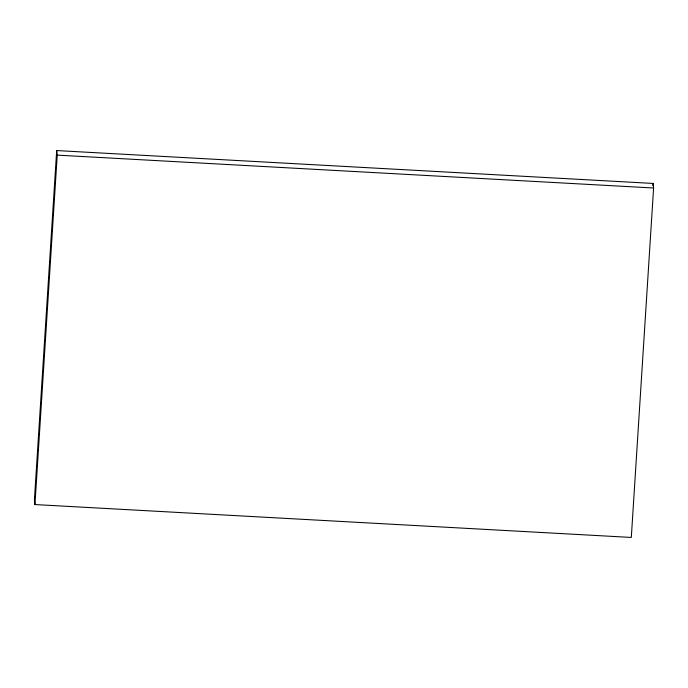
<?xml version="1.0" encoding="UTF-8"?>
<svg xmlns="http://www.w3.org/2000/svg" width="688" height="688" viewBox="0 0 688 688"><rect width="100%" height="100%" fill="white"/><g stroke="black" fill="none" stroke-linecap="round" stroke-linejoin="round"><path stroke-width="1.03" d="M56.691 150.56L34.4 499.995L34.942 504.562L631.309 537.44L653.6 188.005L653.058 183.438L56.691 150.56L57.233 155.127L34.942 504.562M652.921 185.588L653.058 183.438M57.233 155.127L653.6 188.005"/></g></svg>
